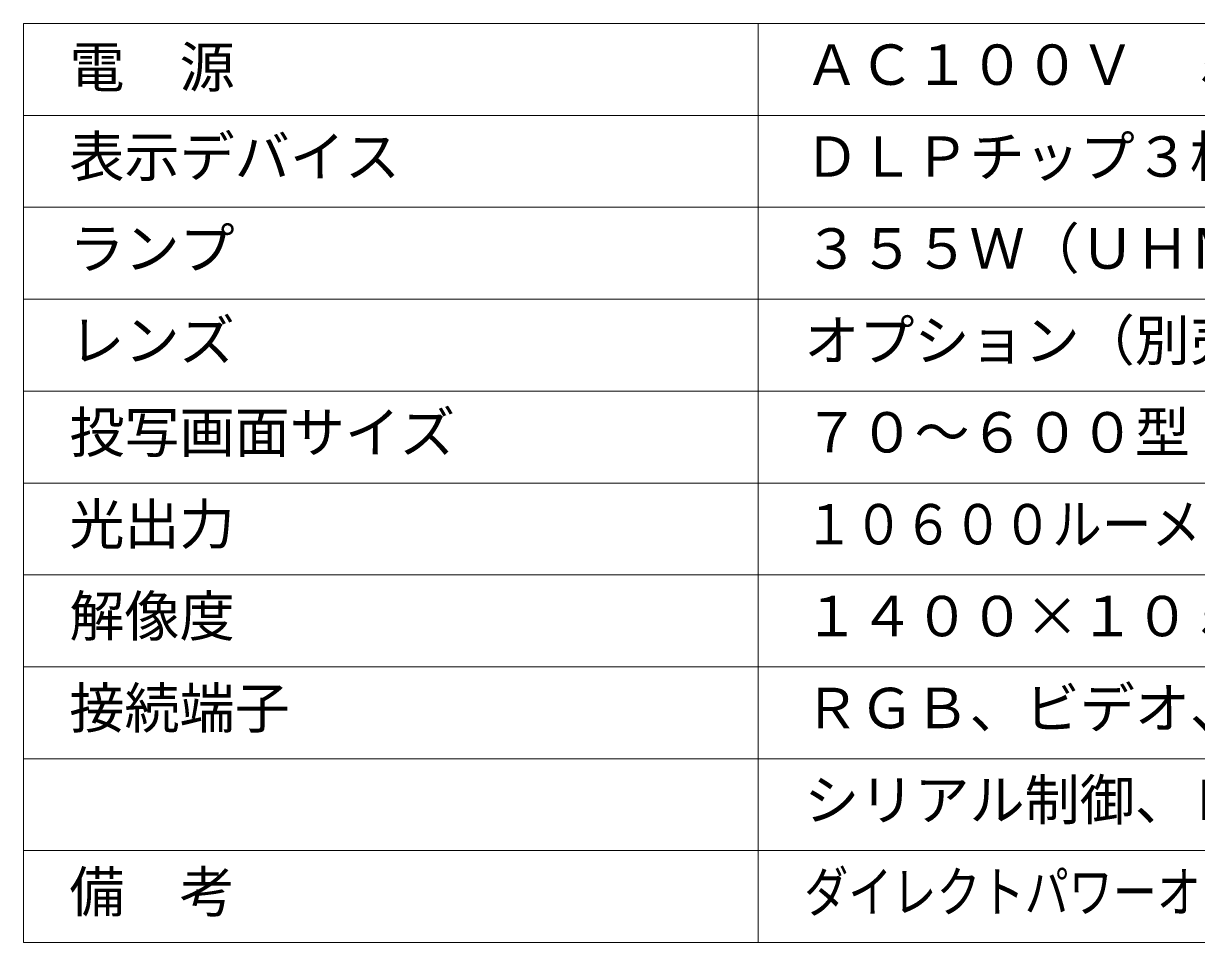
# Model space of a CAD drawing. Units: millimetres, scale not verified. Extents: x -63 to 62, y -57 to 57.
# Drawn here: x -62.5 to 1.3, y -56.5 to -6.5 of the extents above; entities that cross this region are included whole.
import ezdxf
from ezdxf.enums import TextEntityAlignment as Align

# ---------------------------------------------------------------- set-up
doc = ezdxf.new("R2010")
doc.units = ezdxf.units.MM
doc.header["$LTSCALE"] = 0.125
doc.layers.add('0-2_WAKU', color=1, linetype='Continuous', lineweight=18)
doc.layers.add('0-3_MOJI1', color=7, linetype='Continuous')
doc.styles.add('ＭＳ ゴシック', font='')
doc.styles.get('ＭＳ ゴシック').set_extended_font_data('MS Gothic')

msp = doc.modelspace()

# ---------------------------------------------------------------- linework, layer by layer
at = {"layer": '0-2_WAKU', "color": 4}
for p, q in [((62.4691, -6.5353), (-62.5309, -6.5353)), ((-62.5309, -6.5353), (-62.5309, -56.5353)), ((-22.5309, -56.5353), (-22.5309, -6.5353)), ((-62.5309, -56.5353), (62.4691, -56.5353))]:
    msp.add_line(p, q, dxfattribs=at)
at = {"layer": '0-2_WAKU'}
for p, q in [((-62.5309, -11.5353), (62.4691, -11.5353)), ((-62.5309, -16.5353), (62.4691, -16.5353)), ((-62.5309, -21.5353), (62.4691, -21.5353)), ((-62.5309, -26.5353), (62.4691, -26.5353)), ((-62.5309, -31.5353), (62.4691, -31.5353)), ((-62.5309, -36.5353), (62.4691, -36.5353)), ((-62.5309, -41.5353), (62.4691, -41.5353)), ((-62.5309, -46.5353), (62.4691, -46.5353)), ((-62.5309, -51.5353), (62.4691, -51.5353))]:
    msp.add_line(p, q, dxfattribs=at)

# ---------------------------------------------------------------- texts
at = {"layer": '0-3_MOJI1', "style": 'ＭＳ ゴシック'}
for s, p in [('電\u3000源', (-60.0309, -10.6672)), ('ＡＣ１００Ｖ\u3000５０／６０Ｈｚ', (-20.0309, -10.5353)), ('表示デバイス', (-60.0309, -15.5353)), ('ＤＬＰチップ３枚\u3000ＤＬＰ方式', (-20.0309, -15.5353)), ('ランプ', (-60.0309, -20.5353)), ('３５５Ｗ（ＵＨＭランプ\u3000２灯式）\u3000', (-20.0309, -20.5353)), ('レンズ', (-60.0309, -25.5353)), ('オプション（別売品）', (-20.0309, -25.5353)), ('投写画面サイズ', (-60.0309, -30.5353)), ('７０～６００型（アスペクト比４：３時）', (-20.0309, -30.5353)), ('光出力', (-60.0309, -35.5353)), ('解像度', (-60.0309, -40.5353)), ('１４００×１０５０ドット', (-20.0309, -40.5353)), ('接続端子', (-60.0309, -45.5353)), ('ＲＧＢ、ビデオ、Ｓビデオ、ＬＡＮ、リモート', (-20.0309, -45.5353)), ('シリアル制御、ＤＶＩ－Ｄ、ＨＤＭＩ、ＳＤＩ', (-20.0309, -50.5353)), ('備\u3000考\u3000', (-60.0309, -55.5353))]:
    msp.add_text(s, height=2.199, dxfattribs=at).set_placement(p, align=Align.BOTTOM_LEFT)
for s, width, p in [('１０６００ルーメン（ランプ２灯、ハイモード時）', 0.9, (-20.0309, -35.5353)), ('ダイレクトパワーオフ機能、オートクリーニングフィルター機能', 0.8, (-20.0309, -55.5353))]:
    msp.add_text(s, height=2.199, dxfattribs=dict(at, width=width)).set_placement(p, align=Align.BOTTOM_LEFT)

doc.saveas('drawing.dxf')
